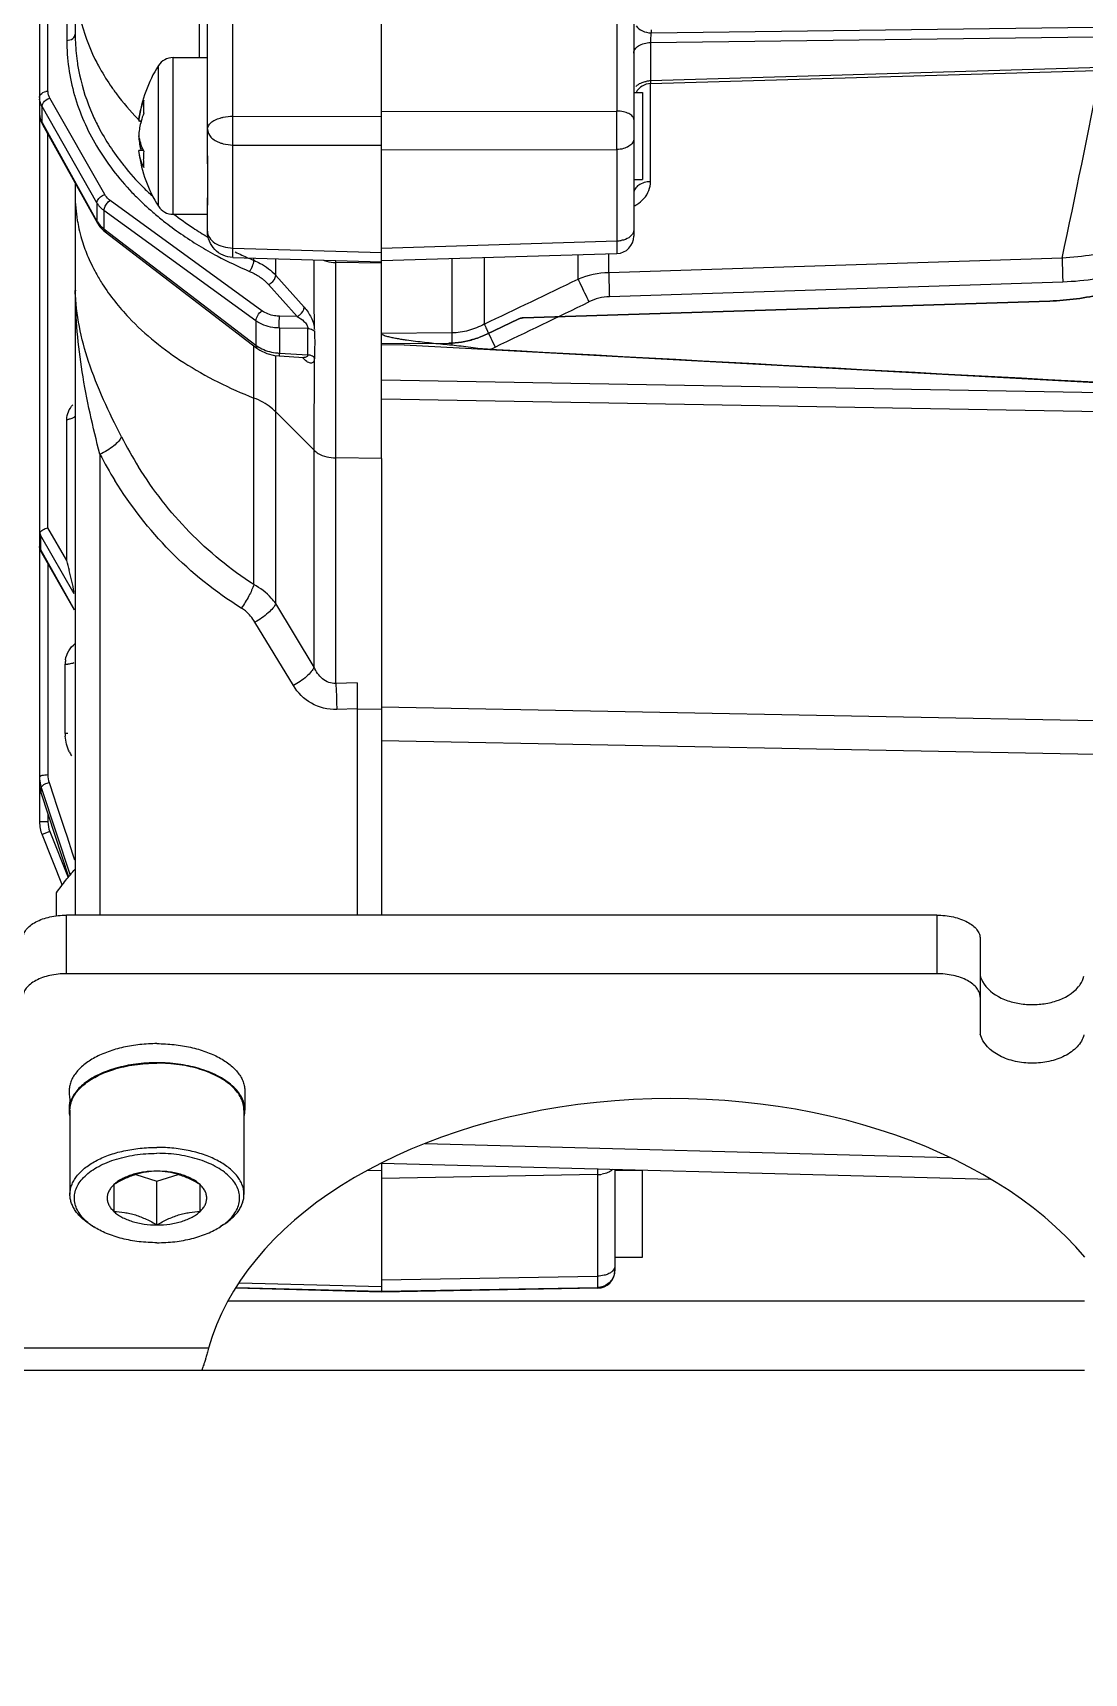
# Model space of a CAD drawing. Header units: millimetres. Extents: x -6 to 705, y -10 to 538.
# Drawn here: x 191.328 to 193.277, y 212.763 to 215.804 of the extents above; entities that cross this region are included whole.
import ezdxf

# ---------------------------------------------------------------- set-up
doc = ezdxf.new("R2010")
doc.units = ezdxf.units.MM
for name, color, linetype in [('02___PRT_ALL_AXES', 7, 'Continuous'), ('06___PRT_ALL_SURFS', 7, 'Continuous'), ('3_ALL_AXES', 7, 'Continuous'), ('7_ALL_FEATURES', 7, 'Continuous')]:
    doc.layers.add(name, color=color, linetype=linetype)

msp = doc.modelspace()

# ---------------------------------------------------------------- linework, layer by layer
at = {"color": 8, "linetype": 'Continuous', "lineweight": -3}
for p, q in [((191.3404, 223.3794), (191.3404, 214.341)), ((191.4065, 216.5025), (191.4065, 215.8011)), ((191.636, 216.0419), (191.636, 215.7576)), ((191.6517, 215.5611), (191.6517, 216.0213)), ((191.6988, 215.6491), (191.6988, 216.0143)), ((191.3561, 215.6952), (191.3561, 215.9239)), ((191.3908, 215.9237), (191.3908, 215.7897)), ((192.4105, 215.9131), (192.4105, 215.6587)), ((191.9742, 215.3718), (191.9742, 215.8606)), ((192.4419, 215.8737), (192.4419, 215.4269)), ((192.4739, 215.8037), (194.2762, 215.8269)), ((192.4731, 215.7856), (194.2765, 215.8089)), ((192.4739, 215.8093), (192.4739, 215.8037)), ((192.4731, 215.7856), (192.4731, 215.7145)), ((192.4732, 215.7096), (194.2764, 215.7628)), ((191.5607, 215.4822), (191.5607, 215.7428)), ((191.5879, 215.4673), (191.5879, 215.7576)), ((193.3084, 215.7392), (192.4731, 215.7145)), ((192.4731, 215.5277), (192.4731, 215.7096)), ((191.345, 215.6375), (191.345, 215.6672)), ((191.4468, 215.4884), (191.345, 215.6672)), ((191.4614, 215.5038), (191.3595, 215.6826)), ((191.3404, 215.6542), (191.3409, 215.6482)), ((191.345, 215.6375), (191.4468, 215.4547)), ((191.5287, 215.6397), (191.5242, 215.6397)), ((191.6988, 215.6491), (191.9742, 215.6486)), ((191.9742, 215.6579), (192.4105, 215.6587)), ((191.3459, 215.6336), (191.4477, 215.4508)), ((191.356, 214.886), (191.356, 215.6155)), ((191.5252, 215.6094), (191.5242, 215.6094)), ((191.5332, 215.5853), (191.5242, 215.5853)), ((191.6988, 215.5957), (191.9742, 215.5952)), ((191.6988, 215.4047), (191.6988, 215.5957)), ((191.9742, 215.5865), (192.4105, 215.5874)), ((192.4105, 215.5874), (192.4105, 215.4179)), ((191.4065, 215.5247), (191.4065, 214.1685)), ((191.4468, 215.4884), (191.4468, 215.4547)), ((191.4683, 215.4907), (191.4712, 215.4931)), ((191.7527, 215.2885), (191.4712, 215.4931)), ((191.6517, 215.4357), (191.6517, 215.498)), ((191.4599, 215.4743), (191.4599, 215.4402)), ((191.7414, 215.2697), (191.4599, 215.4743)), ((191.4477, 215.4508), (191.452, 215.4443)), ((191.4599, 215.4402), (191.7414, 215.2246)), ((191.4618, 215.4348), (191.7433, 215.2191)), ((191.6988, 215.4047), (191.9742, 215.3964)), ((191.9742, 215.4047), (192.4105, 215.4179)), ((191.9742, 215.3815), (192.4107, 215.3946)), ((192.3955, 215.359), (192.3955, 215.3942)), ((192.4105, 215.4179), (192.4107, 215.3946)), ((191.6986, 215.3873), (191.9742, 215.379)), ((191.7376, 215.382), (191.7376, 215.3862)), ((191.7782, 215.354), (191.7782, 215.3849)), ((191.8896, 215.3779), (191.8896, 215.3816)), ((191.9742, 215.3768), (191.8896, 215.3779)), ((191.8896, 214.5976), (191.8896, 215.3777)), ((191.9742, 215.0148), (191.9742, 215.3718)), ((192.1045, 215.3854), (192.1045, 215.2473)), ((192.1648, 215.3872), (192.1648, 215.2637)), ((192.3387, 215.3471), (192.3387, 215.3924)), ((193.2359, 215.3861), (192.3955, 215.359)), ((191.765, 215.337), (191.818, 215.2779)), ((191.7782, 215.354), (191.8312, 215.295)), ((193.2371, 215.3417), (192.3966, 215.3145)), ((193.2132, 215.3065), (192.2369, 215.2752)), ((192.2369, 215.2752), (193.2132, 215.3065)), ((191.818, 215.2779), (191.7853, 215.2785)), ((192.1694, 215.2451), (192.2274, 215.2728)), ((192.2274, 215.2728), (192.1696, 215.2452)), ((191.7414, 215.2697), (191.7414, 215.2246)), ((191.838, 215.2555), (191.7849, 215.2564)), ((191.7849, 215.2564), (191.7849, 215.21)), ((192.1045, 215.2473), (191.9742, 215.2464)), ((191.7376, 215.1267), (191.7376, 215.2235)), ((191.9739, 215.2276), (192.0991, 215.2285)), ((191.9739, 215.2276), (191.9739, 215.2248)), ((192.0163, 215.2256), (191.9739, 215.2248)), ((192.0163, 215.2256), (193.7514, 215.1306)), ((191.7759, 215.2055), (191.7848, 215.2046)), ((191.7782, 214.7456), (191.7782, 215.2053)), ((191.7848, 215.2046), (191.8302, 215.202)), ((191.7849, 215.21), (191.8375, 215.207)), ((191.8304, 215.202), (191.8304, 215.202)), ((191.8304, 215.202), (191.8306, 215.2019)), ((191.8494, 215.03), (191.8499, 215.2024)), ((191.9742, 215.1607), (193.7517, 215.1292)), ((191.7377, 214.781), (191.7376, 215.1267)), ((191.9742, 215.1254), (193.5684, 215.0973)), ((191.8494, 215.03), (191.7782, 215.1012)), ((191.391, 214.8254), (191.391, 215.087)), ((191.8494, 214.6279), (191.8494, 215.03)), ((191.4524, 215.0224), (191.4524, 214.1682)), ((191.9742, 215.0148), (191.8896, 215.0157)), ((191.3404, 214.878), (191.3404, 214.8778)), ((191.3404, 214.8778), (191.3409, 214.8769)), ((191.391, 214.8254), (191.356, 214.886)), ((191.3421, 214.8723), (191.3421, 214.8458)), ((191.4048, 214.7637), (191.3421, 214.8723)), ((191.3421, 214.8458), (191.4048, 214.7345)), ((191.3425, 214.8436), (191.4044, 214.7338)), ((191.356, 214.8197), (191.356, 214.428)), ((191.8494, 214.6279), (191.7782, 214.7456)), ((191.8109, 214.5938), (191.7397, 214.7114)), ((191.3878, 214.5051), (191.3878, 214.6331)), ((191.9291, 214.5987), (191.8896, 214.5976)), ((191.9291, 214.5987), (191.9291, 214.1682)), ((191.9291, 214.5503), (191.8913, 214.5492)), ((191.9742, 214.5491), (191.9291, 214.5497)), ((191.9742, 214.5545), (193.3294, 214.5283)), ((191.9742, 214.5209), (191.9742, 214.1682)), ((191.9742, 214.492), (193.3294, 214.466)), ((191.3434, 214.3938), (191.3434, 214.405)), ((191.3434, 214.405), (191.397, 214.2425)), ((191.3434, 214.3938), (191.3941, 214.239)), ((191.3582, 214.4139), (191.3594, 214.4103)), ((191.3594, 214.4103), (191.3656, 214.3914)), ((191.3656, 214.3914), (191.3727, 214.3699)), ((191.3727, 214.3699), (191.3872, 214.3259)), ((191.356, 214.341), (191.3404, 214.341)), ((191.356, 214.3555), (191.356, 214.341)), ((191.3455, 214.3174), (191.345, 214.3171)), ((191.345, 214.3171), (191.3822, 214.2239)), ((191.3594, 214.3231), (191.3455, 214.3174)), ((191.3594, 214.3231), (191.3933, 214.2381)), ((191.3872, 214.3259), (191.3908, 214.3149)), ((191.3908, 214.3149), (191.4017, 214.282)), ((191.4017, 214.282), (191.4053, 214.271)), ((193.0034, 214.1682), (191.3904, 214.1682)), ((191.3904, 214.0597), (191.3904, 214.1682)), ((193.0034, 214.1682), (193.0034, 214.0597)), ((193.084, 214.1247), (193.084, 214.0161)), ((193.0034, 214.0597), (191.3904, 214.0597)), ((193.084, 214.0161), (193.0841, 213.9476)), ((192.0552, 213.7448), (193.0272, 213.7191)), ((191.9742, 213.6943), (191.9484, 213.6947)), ((191.9742, 213.7086), (191.9742, 213.4695)), ((191.9742, 213.7086), (193.1032, 213.6791)), ((192.3748, 213.6983), (192.3748, 213.6872)), ((192.4065, 213.6973), (192.4065, 213.5088)), ((192.3748, 213.6872), (191.9742, 213.6802)), ((192.3748, 213.6872), (192.3748, 213.4992)), ((191.7047, 213.4783), (191.9742, 213.4713)), ((191.7105, 213.4866), (191.9742, 213.4798)), ((191.9742, 213.4922), (192.3748, 213.4992)), ((191.6907, 213.4534), (193.2774, 213.4534)), ((191.9742, 213.4695), (191.7036, 213.4766)), ((191.9742, 213.4709), (192.3748, 213.4778)), ((192.3748, 213.4765), (191.9742, 213.4695)), ((192.3748, 213.4778), (192.3748, 213.4765)), ((191.6539, 213.3654), (191.3098, 213.3654)), ((193.2774, 213.3244), (191.3098, 213.3244))]:
    msp.add_line(p, q, dxfattribs=at)
for points in [[(191.3409, 215.6482), (191.3424, 215.6415), (191.3452, 215.6349), (191.3459, 215.6336)], [(191.452, 215.4443), (191.4594, 215.4367), (191.4618, 215.4348)], [(191.7433, 215.2191), (191.7486, 215.2155), (191.7615, 215.2093), (191.7759, 215.2055)]]:
    msp.add_lwpolyline(points, dxfattribs=at)
at = {"color": 1}
msp.add_circle((211.1234, 217.2284), 28.8225, dxfattribs=at)
at = {"color": 8, "linetype": 'Continuous', "lineweight": -3}
for centre, radius, start, end in [((191.7564, 215.7899), 0.3656, 180.0311, 188.1155), ((191.7622, 215.8012), 0.3557, 180.0125, 181.6641), ((191.765, 215.8013), 0.3585, 181.6734, 188.0996), ((191.7638, 215.791), 0.3731, 188.1329, 196.0736), ((191.5879, 215.7254), 0.0323, 90, 147.421), ((165.7252, 221.2099), 28.1204, 348.04736, 348.77134), ((192.4742, 215.6773), 0.0323, 91.6904, 150.4775), ((192.4742, 215.6637), 0.0508, 91.2331, 100.446), ((191.3718, 215.6838), 0.0314, 180.0048, 185.5116), ((191.3565, 215.6729), 0.0223, 91.0822, 101.6648), ((191.3721, 215.6542), 0.0317, 180.0204, 187.7804), ((191.378, 215.6562), 0.038, 204.7431, 209.5905), ((191.8946, 216.0028), 0.5169, 223.9563, 224.3959), ((191.672, 215.6245), 0.1486, 172.625, 174.1196), ((191.6734, 215.6002), 0.15, 164.7221, 174.1087), ((191.8983, 216.0065), 0.5222, 224.3963, 225.055), ((191.6789, 215.5988), 0.1557, 158.9889, 164.7567), ((191.6442, 215.6672), 0.1113, 182.7279, 186.5226), ((188.6799, 215.6231), 3.7308, 359.4519, 0.5481), ((191.619, 215.6278), 0.0956, 187.3598, 189.2191), ((191.619, 215.5972), 0.0956, 170.7861, 172.6402), ((191.6743, 215.625), 0.1509, 185.9185, 195.2508), ((191.7014, 215.569), 0.1685, 174.7264, 179.9465), ((191.6347, 215.6331), 0.1122, 205.2021, 205.6864), ((191.8683, 215.8548), 0.4759, 218.2756, 218.736), ((191.8841, 215.8678), 0.4964, 218.7593, 224.8732), ((191.6915, 215.5691), 0.1587, 179.9972, 182.1821), ((191.6857, 215.5689), 0.1529, 182.1844, 185.5214), ((191.9119, 215.8947), 0.5351, 224.8135, 227.2675), ((191.4806, 215.5079), 0.039, 210.0149, 214.7927), ((191.4828, 215.5095), 0.0417, 214.7909, 219.2469), ((191.896, 215.8744), 0.531, 223.6487, 224.9268), ((191.9147, 215.8935), 0.5577, 224.9529, 229.2187), ((191.5879, 215.4996), 0.0323, 212.579, 270), ((191.9655, 215.9588), 0.6187, 232.4408, 236.6221), ((191.7027, 215.5056), 0.2964, 192.705, 196.4457), ((191.494, 215.4857), 0.0568, 229.46, 233.168), ((191.9906, 215.9964), 0.6639, 236.5986, 239.3765), ((192.4097, 215.4269), 0.0323, 271.7275, 0), ((191.7144, 215.5092), 0.3087, 196.4657, 202.3739), ((192.0047, 216.018), 0.7117, 238.7746, 241.9125), ((192.0336, 216.0754), 0.754, 244.0152, 246.0941), ((192.4097, 215.4671), 0.0492, 270.9669, 280.5577), ((191.7385, 215.5195), 0.3349, 202.4255, 208.7338), ((192.0271, 216.0599), 0.7592, 241.9145, 246.9206), ((192.04, 216.0896), 0.7695, 246.0894, 246.865), ((192.4024, 215.3381), 0.9959, 180.0003, 180.827), ((191.8076, 215.3381), 0.401, 180.0009, 181.7832), ((191.7606, 215.5315), 0.36, 208.728, 212.4157), ((191.6966, 215.2741), 0.0929, 49.2942, 52.6533), ((172.496, 256.4969), 45.6841, 295.5017, 295.74361), ((172.8315, 255.563), 44.744, 295.6286, 295.87581), ((186.25, 215.281), 5.588, 359.2408, 359.7381), ((194.4356, 215.2267), 2.3312, 179.4941, 180.0523), ((192.0976, 215.4028), 0.2016, 292.5837, 295.6505), ((191.7896, 215.3018), 0.092, 262.4753, 267.0641), ((191.3904, 215.1181), 0.0311, 270.9891, 278.5086), ((192.1553, 215.3923), 0.7439, 206.9751, 211.9334), ((192.1351, 215.3793), 0.7704, 207.601, 211.7483), ((191.376, 214.8832), 0.0356, 190.1661, 197.865), ((189.8012, 214.4187), 1.641, 13.6804, 14.3532), ((191.4363, 214.6331), 0.0484, 170.4432, 179.9834), ((191.3872, 214.7044), 0.0713, 270.5026, 274.4219), ((191.3872, 214.5765), 0.0713, 270.5026, 274.4219), ((191.4658, 214.5052), 0.078, 180.0055, 183.71), ((191.467, 214.5056), 0.0793, 205.9995, 212.0426), ((191.4007, 214.4239), 0.0603, 180.0246, 193.2994), ((191.4013, 214.4281), 0.0454, 180.0599, 198.1738), ((191.4014, 214.4128), 0.061, 180.0805, 198.1022), ((191.4007, 214.4239), 0.0603, 193.3204, 198.2196), ((191.4049, 214.341), 0.0645, 180, 201.75), ((192.3742, 213.7432), 0.056, 270.5601, 279.0171), ((192.3742, 213.5088), 0.0323, 271, 360)]:
    msp.add_arc(centre, radius, start, end, dxfattribs=at)
msp.add_ellipse((192.5116, 213.2684), major_axis=(-0.8709, 0), ratio=0.642783, start_param=-2.646817, end_param=-0.174019, dxfattribs=at)
for points, knots in [([(191.4107, 215.856), (191.412, 215.8474), (191.419, 215.8126), (191.4314, 215.7789), (191.4432, 215.755)], [0, 0, 0, 0, 0.246034, 1, 1, 1, 1]), ([(191.3908, 215.7897), (191.3947, 215.7898), (191.4019, 215.7913), (191.4065, 215.798), (191.4065, 215.8011)], [0, 0, 0, 0, 0.559339, 1, 1, 1, 1]), ([(192.4462, 215.8165), (192.4491, 215.8125), (192.4579, 215.8059), (192.4684, 215.8037), (192.4739, 215.8037)], [0, 0, 0, 0, 0.477454, 1, 1, 1, 1]), ([(192.4739, 215.8037), (192.4735, 215.8009), (192.4731, 215.7948), (192.473, 215.7888), (192.4731, 215.7856)], [0, 0, 0, 0, 0.471537, 1, 1, 1, 1]), ([(192.4419, 215.7662), (192.4419, 215.7688), (192.444, 215.7744), (192.4512, 215.7805), (192.4613, 215.7845), (192.469, 215.7856), (192.4731, 215.7856)], [0, 0, 0, 0, 0.191713, 0.421249, 0.696345, 1, 1, 1, 1]), ([(191.4101, 215.7508), (191.4113, 215.7424), (191.4173, 215.7086), (191.4281, 215.6758), (191.4386, 215.6522)], [0, 0, 0, 0, 0.247517, 1, 1, 1, 1]), ([(191.4432, 215.755), (191.4453, 215.7508), (191.4539, 215.7341), (191.4637, 215.7181), (191.4716, 215.7064)], [0, 0, 0, 0, 0.24661, 1, 1, 1, 1]), ([(191.4716, 215.7064), (191.4753, 215.701), (191.4909, 215.6791), (191.5084, 215.6586), (191.5225, 215.644)], [0, 0, 0, 0, 0.244719, 1, 1, 1, 1]), ([(192.4461, 215.7044), (192.4468, 215.7052), (192.4501, 215.7083), (192.4542, 215.7104), (192.4574, 215.7116)], [0, 0, 0, 0, 0.228878, 1, 1, 1, 1]), ([(192.4731, 215.7145), (192.473, 215.7138), (192.473, 215.7127), (192.473, 215.711), (192.4731, 215.7102), (192.4731, 215.7096), (192.4732, 215.7096)], [0, 0, 0, 0, 0.41857, 0.733648, 0.929508, 1, 1, 1, 1]), ([(191.3409, 215.6867), (191.3413, 215.6877), (191.3437, 215.6918), (191.3485, 215.694), (191.352, 215.6948)], [0, 0, 0, 0, 0.223006, 1, 1, 1, 1]), ([(191.345, 215.6672), (191.345, 215.6685), (191.3465, 215.6745), (191.3516, 215.679), (191.3558, 215.6811)], [0, 0, 0, 0, 0.215944, 1, 1, 1, 1]), ([(191.4053, 215.6878), (191.4147, 215.655), (191.4435, 215.59), (191.4869, 215.534), (191.5118, 215.5079)], [0, 0, 0, 0, 0.485855, 1, 1, 1, 1]), ([(191.5246, 215.6435), (191.5254, 215.6495), (191.5277, 215.6615), (191.5314, 215.673), (191.5336, 215.6787)], [0, 0, 0, 0, 0.497179, 1, 1, 1, 1]), ([(191.5336, 215.6787), (191.5334, 215.6774), (191.5329, 215.6718), (191.5328, 215.6662), (191.533, 215.6619)], [0, 0, 0, 0, 0.245002, 1, 1, 1, 1]), ([(191.4386, 215.6522), (191.4421, 215.6441), (191.4578, 215.6117), (191.4778, 215.5814), (191.4946, 215.56)], [0, 0, 0, 0, 0.244753, 1, 1, 1, 1]), ([(191.6517, 215.625), (191.6517, 215.6295), (191.6565, 215.6367), (191.6658, 215.6424), (191.672, 215.6448), (191.6754, 215.6457)], [0, 0, 0, 0, 0.408566, 0.681093, 1, 1, 1, 1]), ([(191.6754, 215.6457), (191.6772, 215.6463), (191.6849, 215.6482), (191.6928, 215.649), (191.6988, 215.6491)], [0, 0, 0, 0, 0.23962, 1, 1, 1, 1]), ([(191.6988, 215.5957), (191.6987, 215.5998), (191.6984, 215.6176), (191.6985, 215.6354), (191.6988, 215.6491)], [0, 0, 0, 0, 0.231529, 1, 1, 1, 1]), ([(192.4419, 215.6427), (192.4419, 215.6448), (192.4396, 215.6498), (192.4323, 215.6546), (192.4222, 215.6579), (192.4146, 215.6587), (192.4105, 215.6587)], [0, 0, 0, 0, 0.171396, 0.39592, 0.680076, 1, 1, 1, 1]), ([(191.5332, 215.5853), (191.5311, 215.5897), (191.5276, 215.5986), (191.5254, 215.6079), (191.5246, 215.6125)], [0, 0, 0, 0, 0.506435, 1, 1, 1, 1]), ([(191.6517, 215.625), (191.6517, 215.6197), (191.6578, 215.6078), (191.669, 215.6021), (191.6754, 215.5998)], [0, 0, 0, 0, 0.437043, 1, 1, 1, 1]), ([(192.4419, 215.607), (192.4419, 215.6044), (192.4399, 215.5987), (192.4325, 215.5925), (192.4224, 215.5884), (192.4146, 215.5874), (192.4105, 215.5874)], [0, 0, 0, 0, 0.19262, 0.422551, 0.697358, 1, 1, 1, 1]), ([(191.5336, 215.5542), (191.5312, 215.5591), (191.5272, 215.5693), (191.5249, 215.58), (191.5242, 215.5853)], [0, 0, 0, 0, 0.507111, 1, 1, 1, 1]), ([(191.6754, 215.5998), (191.6772, 215.5991), (191.6848, 215.5968), (191.6928, 215.5958), (191.6988, 215.5957)], [0, 0, 0, 0, 0.241671, 1, 1, 1, 1]), ([(192.4731, 215.5277), (192.469, 215.5277), (192.4613, 215.5265), (192.4511, 215.5221), (192.4439, 215.5153), (192.4419, 215.5093), (192.4419, 215.5065)], [0, 0, 0, 0, 0.295051, 0.565749, 0.798255, 1, 1, 1, 1]), ([(192.4607, 215.4965), (192.4646, 215.5009), (192.4708, 215.5107), (192.4731, 215.5222), (192.4731, 215.5277)], [0, 0, 0, 0, 0.515047, 1, 1, 1, 1]), ([(191.4065, 215.5025), (191.4065, 215.4869), (191.4083, 215.466), (191.4123, 215.4456), (191.4135, 215.4405)], [0, 0, 0, 0, 0.747886, 1, 1, 1, 1]), ([(191.4468, 215.4884), (191.4469, 215.49), (191.449, 215.4972), (191.4559, 215.5021), (191.4614, 215.5038)], [0, 0, 0, 0, 0.216324, 1, 1, 1, 1]), ([(191.4712, 215.4931), (191.4702, 215.4938), (191.4664, 215.4969), (191.4632, 215.5007), (191.4614, 215.5038)], [0, 0, 0, 0, 0.26326, 1, 1, 1, 1]), ([(192.442, 215.4823), (192.4438, 215.4832), (192.4507, 215.4871), (192.4568, 215.4921), (192.4607, 215.4965)], [0, 0, 0, 0, 0.260732, 1, 1, 1, 1]), ([(191.4468, 215.4547), (191.4475, 215.4536), (191.4503, 215.4491), (191.454, 215.4451), (191.4571, 215.4425)], [0, 0, 0, 0, 0.23994, 1, 1, 1, 1]), ([(191.4599, 215.4743), (191.459, 215.475), (191.4556, 215.4776), (191.4525, 215.4806), (191.4505, 215.4831)], [0, 0, 0, 0, 0.258792, 1, 1, 1, 1]), ([(191.4599, 215.4743), (191.46, 215.4751), (191.4604, 215.4787), (191.4619, 215.4821), (191.4633, 215.4844)], [0, 0, 0, 0, 0.219794, 1, 1, 1, 1]), ([(191.5505, 215.4712), (191.557, 215.4656), (191.5841, 215.4432), (191.6131, 215.4232), (191.6358, 215.4094)], [0, 0, 0, 0, 0.244537, 1, 1, 1, 1]), ([(193.5825, 215.4608), (193.5685, 215.449), (193.5402, 215.4267), (193.4961, 215.3968), (193.4512, 215.3711), (193.4055, 215.3495), (193.3589, 215.3319), (193.3113, 215.3187), (193.2627, 215.3098), (193.2297, 215.3071), (193.2132, 215.3065)], [0, 0, 0, 0, 0.134636, 0.265023, 0.391618, 0.51508, 0.636706, 0.757397, 0.878267, 1, 1, 1, 1]), ([(193.2132, 215.3065), (193.2297, 215.3071), (193.2627, 215.3098), (193.3113, 215.3187), (193.3589, 215.332), (193.4055, 215.3495), (193.4512, 215.3711), (193.4961, 215.3968), (193.5402, 215.4267), (193.5685, 215.449), (193.5825, 215.4608)], [0, 0, 0, 0, 0.121762, 0.242677, 0.363403, 0.485054, 0.608522, 0.735087, 0.865421, 1, 1, 1, 1]), ([(191.4599, 215.4402), (191.4599, 215.4396), (191.4599, 215.4377), (191.4607, 215.4356), (191.4618, 215.4348)], [0, 0, 0, 0, 0.294319, 1, 1, 1, 1]), ([(191.6653, 215.402), (191.661, 215.4064), (191.6541, 215.4171), (191.6517, 215.4295), (191.6517, 215.4357)], [0, 0, 0, 0, 0.500496, 1, 1, 1, 1]), ([(191.6517, 215.4357), (191.6517, 215.4316), (191.6547, 215.4227), (191.6657, 215.4128), (191.681, 215.4064), (191.6927, 215.4048), (191.6988, 215.4047)], [0, 0, 0, 0, 0.198531, 0.430231, 0.702424, 1, 1, 1, 1]), ([(192.4419, 215.4385), (192.4419, 215.4348), (192.438, 215.4267), (192.4306, 215.4225), (192.4263, 215.4208)], [0, 0, 0, 0, 0.444674, 1, 1, 1, 1]), ([(193.4565, 215.4503), (193.4226, 215.4319), (193.3512, 215.4014), (193.2744, 215.3878), (193.2359, 215.3861)], [0, 0, 0, 0, 0.500156, 1, 1, 1, 1]), ([(191.6986, 215.3873), (191.6924, 215.3875), (191.6801, 215.3903), (191.6696, 215.3976), (191.6653, 215.402)], [0, 0, 0, 0, 0.499517, 1, 1, 1, 1]), ([(191.6986, 215.3873), (191.6985, 215.3873), (191.6986, 215.388), (191.6985, 215.3886), (191.6986, 215.3901), (191.6985, 215.393), (191.6987, 215.398), (191.6987, 215.4023), (191.6988, 215.4047)], [0, 0, 0, 0, 0.01658, 0.066335, 0.148579, 0.262371, 0.579593, 1, 1, 1, 1]), ([(193.4784, 215.4068), (193.4411, 215.3877), (193.3626, 215.3563), (193.2789, 215.343), (193.2371, 215.3417)], [0, 0, 0, 0, 0.500142, 1, 1, 1, 1]), ([(191.7295, 215.3615), (191.7298, 215.3619), (191.7312, 215.3636), (191.7324, 215.3655), (191.7332, 215.367)], [0, 0, 0, 0, 0.230132, 1, 1, 1, 1]), ([(191.7332, 215.367), (191.7339, 215.3682), (191.7361, 215.3729), (191.7376, 215.3781), (191.7376, 215.382)], [0, 0, 0, 0, 0.267963, 1, 1, 1, 1]), ([(191.7376, 215.382), (191.7417, 215.3803), (191.7565, 215.3731), (191.7701, 215.363), (191.7782, 215.354)], [0, 0, 0, 0, 0.265004, 1, 1, 1, 1]), ([(191.8499, 215.2538), (191.8499, 215.2755), (191.8492, 215.3185), (191.8494, 215.3615), (191.8494, 215.3828)], [0, 0, 0, 0, 0.504775, 1, 1, 1, 1]), ([(191.8666, 215.3823), (191.8684, 215.3816), (191.8758, 215.3791), (191.8837, 215.378), (191.8896, 215.3779)], [0, 0, 0, 0, 0.243084, 1, 1, 1, 1]), ([(193.2359, 215.3861), (193.236, 215.3829), (193.2363, 215.3681), (193.2367, 215.3533), (193.2371, 215.3417)], [0, 0, 0, 0, 0.216584, 1, 1, 1, 1]), ([(191.4566, 215.3385), (191.4709, 215.3161), (191.5151, 215.2606), (191.6091, 215.1859), (191.6925, 215.1446), (191.7376, 215.1267)], [0, 0, 0, 0, 0.223438, 0.591613, 1, 1, 1, 1]), ([(191.7295, 215.3615), (191.7316, 215.3606), (191.7398, 215.3568), (191.7476, 215.3521), (191.753, 215.348)], [0, 0, 0, 0, 0.25824, 1, 1, 1, 1]), ([(191.765, 215.337), (191.7668, 215.3378), (191.7729, 215.3417), (191.7781, 215.3486), (191.7782, 215.354)], [0, 0, 0, 0, 0.268083, 1, 1, 1, 1]), ([(192.3387, 215.3471), (192.34, 215.3441), (192.3466, 215.33), (192.3534, 215.316), (192.3587, 215.305)], [0, 0, 0, 0, 0.210937, 1, 1, 1, 1]), ([(192.3955, 215.359), (192.3956, 215.3558), (192.3958, 215.341), (192.3963, 215.3261), (192.3966, 215.3145)], [0, 0, 0, 0, 0.216406, 1, 1, 1, 1]), ([(191.4524, 215.0224), (191.4392, 215.0729), (191.4166, 215.1723), (191.4073, 215.2741), (191.4066, 215.3238)], [0, 0, 0, 0, 0.512483, 1, 1, 1, 1]), ([(191.4924, 215.0549), (191.4693, 215.1002), (191.4279, 215.1863), (191.4081, 215.2812), (191.4067, 215.3257)], [0, 0, 0, 0, 0.533264, 1, 1, 1, 1]), ([(191.7414, 215.2697), (191.7415, 215.2733), (191.7445, 215.2805), (191.7495, 215.2863), (191.7527, 215.2885)], [0, 0, 0, 0, 0.477211, 1, 1, 1, 1]), ([(191.7853, 215.2785), (191.7822, 215.2785), (191.7708, 215.2795), (191.7595, 215.2835), (191.7527, 215.2885)], [0, 0, 0, 0, 0.264954, 1, 1, 1, 1]), ([(191.7849, 215.2564), (191.7848, 215.2581), (191.7847, 215.2655), (191.7849, 215.2729), (191.7853, 215.2785)], [0, 0, 0, 0, 0.235219, 1, 1, 1, 1]), ([(191.818, 215.2779), (191.8198, 215.2787), (191.8259, 215.2827), (191.8311, 215.2896), (191.8312, 215.295)], [0, 0, 0, 0, 0.268068, 1, 1, 1, 1]), ([(191.818, 215.2779), (191.8225, 215.2755), (191.829, 215.2707), (191.8358, 215.263), (191.838, 215.2579), (191.838, 215.2555)], [0, 0, 0, 0, 0.498391, 0.76263, 1, 1, 1, 1]), ([(191.8312, 215.295), (191.8363, 215.2894), (191.8425, 215.2792), (191.8488, 215.2652), (191.8498, 215.2573), (191.8499, 215.2538)], [0, 0, 0, 0, 0.493084, 0.767336, 1, 1, 1, 1]), ([(192.2369, 215.2752), (192.2358, 215.2751), (192.2337, 215.2749), (192.2305, 215.2741), (192.2284, 215.2733), (192.2274, 215.2728)], [0, 0, 0, 0, 0.324567, 0.656268, 1, 1, 1, 1]), ([(192.2274, 215.2728), (192.2284, 215.2733), (192.2305, 215.2741), (192.2337, 215.2749), (192.2358, 215.2752), (192.2369, 215.2752)], [0, 0, 0, 0, 0.343677, 0.675382, 1, 1, 1, 1]), ([(191.7849, 215.2564), (191.7808, 215.2565), (191.7656, 215.2578), (191.7505, 215.2632), (191.7414, 215.2697)], [0, 0, 0, 0, 0.265116, 1, 1, 1, 1]), ([(191.838, 215.2555), (191.8392, 215.2554), (191.8438, 215.2549), (191.8485, 215.2529), (191.8508, 215.2504)], [0, 0, 0, 0, 0.274144, 1, 1, 1, 1]), ([(191.8501, 215.2512), (191.8501, 215.2429), (191.8509, 215.2266), (191.8499, 215.2104), (191.8499, 215.2024)], [0, 0, 0, 0, 0.507647, 1, 1, 1, 1]), ([(192.1044, 215.2246), (192.0933, 215.2256), (192.0765, 215.2272), (192.0541, 215.2297), (192.0374, 215.2316), (192.0235, 215.2335), (192.0125, 215.2351), (192.0042, 215.2365), (191.996, 215.238), (191.9892, 215.2395), (191.9839, 215.2409), (191.98, 215.2422), (191.9767, 215.2435), (191.9742, 215.2452), (191.9742, 215.2464)], [0, 0, 0, 0, 0.25318, 0.379683, 0.506091, 0.632341, 0.69537, 0.758292, 0.821042, 0.883458, 0.914419, 0.945015, 0.974674, 1, 1, 1, 1]), ([(192.1696, 215.2452), (192.162, 215.2416), (192.1467, 215.2355), (192.1229, 215.2299), (192.107, 215.2286), (192.0991, 215.2285)], [0, 0, 0, 0, 0.345801, 0.675866, 1, 1, 1, 1]), ([(192.0991, 215.2285), (192.1069, 215.2286), (192.1228, 215.2299), (192.1465, 215.2354), (192.1618, 215.2415), (192.1694, 215.2451)], [0, 0, 0, 0, 0.324197, 0.654285, 1, 1, 1, 1]), ([(192.1648, 215.2637), (192.1556, 215.2586), (192.1361, 215.2504), (192.115, 215.2474), (192.1045, 215.2473)], [0, 0, 0, 0, 0.499889, 1, 1, 1, 1]), ([(192.1648, 215.2637), (192.1661, 215.2607), (192.1727, 215.2464), (192.1795, 215.2323), (192.1848, 215.2211)], [0, 0, 0, 0, 0.209927, 1, 1, 1, 1]), ([(191.7414, 215.2246), (191.7439, 215.2227), (191.7549, 215.2157), (191.7677, 215.2119), (191.7775, 215.2106)], [0, 0, 0, 0, 0.235733, 1, 1, 1, 1]), ([(191.7414, 215.2246), (191.7414, 215.224), (191.7414, 215.222), (191.7422, 215.22), (191.7433, 215.2191)], [0, 0, 0, 0, 0.294234, 1, 1, 1, 1]), ([(192.175, 215.2167), (192.1632, 215.2173), (192.1396, 215.2199), (192.1162, 215.2235), (192.1044, 215.2246)], [0, 0, 0, 0, 0.500478, 1, 1, 1, 1]), ([(191.7849, 215.21), (191.7848, 215.2092), (191.7848, 215.2079), (191.7847, 215.2061), (191.7848, 215.2053), (191.7847, 215.2046), (191.7848, 215.2046)], [0, 0, 0, 0, 0.418721, 0.735792, 0.932913, 1, 1, 1, 1]), ([(191.8499, 215.2024), (191.8498, 215.1994), (191.8501, 215.1946), (191.8458, 215.1916), (191.8425, 215.1912), (191.839, 215.1924), (191.8338, 215.1955), (191.8302, 215.1991), (191.8279, 215.2017)], [0, 0, 0, 0, 0.268624, 0.359325, 0.449598, 0.556543, 0.684106, 1, 1, 1, 1]), ([(191.8375, 215.207), (191.8375, 215.2061), (191.8372, 215.2044), (191.8347, 215.202), (191.832, 215.2019), (191.8304, 215.202)], [0, 0, 0, 0, 0.264167, 0.495756, 1, 1, 1, 1]), ([(191.8375, 215.207), (191.8388, 215.2069), (191.8434, 215.2064), (191.848, 215.2043), (191.8504, 215.2018)], [0, 0, 0, 0, 0.273855, 1, 1, 1, 1]), ([(191.7782, 215.1012), (191.7756, 215.1039), (191.7635, 215.1145), (191.7491, 215.1222), (191.7376, 215.1267)], [0, 0, 0, 0, 0.232072, 1, 1, 1, 1]), ([(191.391, 215.087), (191.391, 215.0919), (191.3931, 215.102), (191.3988, 215.1105), (191.4024, 215.1142)], [0, 0, 0, 0, 0.48985, 1, 1, 1, 1]), ([(191.4065, 215.095), (191.4065, 215.0942), (191.4055, 215.0915), (191.4012, 215.0887), (191.3973, 215.0877), (191.395, 215.0873)], [0, 0, 0, 0, 0.180125, 0.53265, 1, 1, 1, 1]), ([(191.4924, 215.0549), (191.4911, 215.0519), (191.4867, 215.0458), (191.4739, 215.034), (191.4615, 215.0266), (191.4524, 215.0224)], [0, 0, 0, 0, 0.1835, 0.42401, 1, 1, 1, 1]), ([(191.8494, 215.03), (191.8516, 215.0277), (191.8633, 215.019), (191.8783, 215.0158), (191.8896, 215.0157)], [0, 0, 0, 0, 0.220964, 1, 1, 1, 1]), ([(191.7377, 214.781), (191.6943, 214.8088), (191.6143, 214.8743), (191.5509, 214.9557), (191.524, 214.9989)], [0, 0, 0, 0, 0.503259, 1, 1, 1, 1]), ([(191.7144, 214.7373), (191.6666, 214.7671), (191.5785, 214.8379), (191.5091, 214.9268), (191.48, 214.9739)], [0, 0, 0, 0, 0.503992, 1, 1, 1, 1]), ([(191.3409, 214.8769), (191.342, 214.8793), (191.3471, 214.8832), (191.3527, 214.8853), (191.356, 214.886)], [0, 0, 0, 0, 0.435492, 1, 1, 1, 1]), ([(191.4044, 214.7669), (191.4033, 214.7738), (191.4003, 214.7871), (191.3972, 214.8003), (191.3956, 214.8068)], [0, 0, 0, 0, 0.513751, 1, 1, 1, 1]), ([(191.7377, 214.7811), (191.7354, 214.7737), (191.7284, 214.7586), (191.7196, 214.7445), (191.7144, 214.7373)], [0, 0, 0, 0, 0.464317, 1, 1, 1, 1]), ([(191.7782, 214.7456), (191.7757, 214.7492), (191.7644, 214.7633), (191.7497, 214.7746), (191.7377, 214.781)], [0, 0, 0, 0, 0.243796, 1, 1, 1, 1]), ([(191.7397, 214.7114), (191.7351, 214.7192), (191.7269, 214.7286), (191.717, 214.7357), (191.7144, 214.7373)], [0, 0, 0, 0, 0.746136, 1, 1, 1, 1]), ([(191.7782, 214.7456), (191.7769, 214.7426), (191.7726, 214.7364), (191.7603, 214.7241), (191.7485, 214.7161), (191.7397, 214.7114)], [0, 0, 0, 0, 0.188064, 0.430188, 1, 1, 1, 1]), ([(191.3885, 214.6412), (191.3895, 214.647), (191.3937, 214.6586), (191.4018, 214.6679), (191.4065, 214.6717)], [0, 0, 0, 0, 0.496847, 1, 1, 1, 1]), ([(191.404, 214.6357), (191.4034, 214.6354), (191.3997, 214.6341), (191.3958, 214.6336), (191.3927, 214.6333)], [0, 0, 0, 0, 0.194657, 1, 1, 1, 1]), ([(191.8494, 214.6279), (191.8481, 214.6249), (191.8438, 214.6187), (191.8315, 214.6064), (191.8196, 214.5985), (191.8109, 214.5938)], [0, 0, 0, 0, 0.188067, 0.430191, 1, 1, 1, 1]), ([(191.8896, 214.5976), (191.8851, 214.5973), (191.876, 214.5987), (191.8606, 214.6081), (191.8529, 214.6198), (191.8494, 214.6279)], [0, 0, 0, 0, 0.250158, 0.500674, 1, 1, 1, 1]), ([(191.8913, 214.5492), (191.8751, 214.5488), (191.8425, 214.5568), (191.819, 214.5804), (191.8109, 214.5938)], [0, 0, 0, 0, 0.508537, 1, 1, 1, 1]), ([(191.8896, 214.5976), (191.8898, 214.594), (191.8907, 214.5779), (191.8911, 214.5617), (191.8913, 214.5492)], [0, 0, 0, 0, 0.226129, 1, 1, 1, 1]), ([(191.356, 214.428), (191.3523, 214.428), (191.3472, 214.4275), (191.3421, 214.426), (191.3404, 214.4245), (191.3404, 214.4238)], [0, 0, 0, 0, 0.666478, 0.882719, 1, 1, 1, 1]), ([(191.3582, 214.4139), (191.3551, 214.4129), (191.3502, 214.4109), (191.3452, 214.4081), (191.3439, 214.4063)], [0, 0, 0, 0, 0.599635, 1, 1, 1, 1]), ([(191.3098, 214.1246), (191.3098, 214.1275), (191.3109, 214.1336), (191.3158, 214.1419), (191.3235, 214.1495), (191.3377, 214.1586), (191.3604, 214.1662), (191.38, 214.1682), (191.3904, 214.1682)], [0, 0, 0, 0, 0.086845, 0.181195, 0.287726, 0.408448, 0.687984, 1, 1, 1, 1]), ([(193.0034, 214.1682), (193.0137, 214.1682), (193.0334, 214.1662), (193.0561, 214.1585), (193.0704, 214.1494), (193.078, 214.1418), (193.0829, 214.1334), (193.084, 214.1274), (193.084, 214.1245)], [0, 0, 0, 0, 0.312176, 0.59173, 0.712376, 0.818801, 0.913107, 1, 1, 1, 1]), ([(191.3904, 214.0597), (191.38, 214.0597), (191.3604, 214.0577), (191.3377, 214.05), (191.3235, 214.0409), (191.3158, 214.0334), (191.3109, 214.025), (191.3098, 214.019), (191.3098, 214.0161)], [0, 0, 0, 0, 0.312017, 0.591552, 0.712274, 0.818805, 0.913155, 1, 1, 1, 1]), ([(193.084, 214.0159), (193.084, 214.0188), (193.0829, 214.0249), (193.078, 214.0333), (193.0704, 214.0408), (193.0561, 214.05), (193.0334, 214.0577), (193.0137, 214.0597), (193.0034, 214.0597)], [0, 0, 0, 0, 0.086893, 0.181199, 0.287625, 0.408272, 0.687825, 1, 1, 1, 1]), ([(193.0882, 214.0454), (193.0955, 214.0317), (193.1162, 214.0156), (193.1473, 214.0053), (193.1733, 214.0018), (193.1996, 214.0028), (193.2324, 214.0099), (193.2554, 214.0228), (193.2658, 214.0351)], [0, 0, 0, 0, 0.234095, 0.363189, 0.494641, 0.626516, 0.757083, 1, 1, 1, 1]), ([(193.2658, 214.0351), (193.2671, 214.0366), (193.2716, 214.0425), (193.2749, 214.0495), (193.2762, 214.0549)], [0, 0, 0, 0, 0.257911, 1, 1, 1, 1]), ([(193.2762, 213.9464), (193.2752, 213.9423), (193.2719, 213.9342), (193.2638, 213.9236), (193.2532, 213.9144), (193.2361, 213.9041), (193.2115, 213.8959), (193.1804, 213.8927), (193.1542, 213.8955), (193.1342, 213.9011), (193.1083, 213.9119), (193.0882, 213.9301), (193.0841, 213.9477)], [0, 0, 0, 0, 0.054018, 0.110254, 0.17084, 0.23438, 0.365946, 0.50057, 0.635185, 0.701851, 0.767245, 1, 1, 1, 1]), ([(192.3972, 213.6926), (192.3962, 213.692), (192.3917, 213.6898), (192.3868, 213.6885), (192.383, 213.6879)], [0, 0, 0, 0, 0.231107, 1, 1, 1, 1]), ([(192.4032, 213.6974), (192.4028, 213.6969), (192.4011, 213.695), (192.3989, 213.6936), (192.3972, 213.6926)], [0, 0, 0, 0, 0.232574, 1, 1, 1, 1]), ([(192.4065, 213.5172), (192.4065, 213.5139), (192.4034, 213.5086), (192.3971, 213.5042), (192.3929, 213.5024), (192.3907, 213.5017)], [0, 0, 0, 0, 0.4243, 0.692529, 1, 1, 1, 1]), ([(192.3748, 213.4992), (192.3748, 213.4962), (192.3748, 213.4911), (192.3749, 213.4845), (192.3747, 213.4804), (192.3749, 213.4784), (192.3748, 213.4778)], [0, 0, 0, 0, 0.408789, 0.72298, 0.923718, 1, 1, 1, 1]), ([(192.4054, 213.5018), (192.4036, 213.4952), (192.3956, 213.4828), (192.3816, 213.478), (192.3748, 213.4778)], [0, 0, 0, 0, 0.500163, 1, 1, 1, 1]), ([(192.3907, 213.5017), (192.3894, 213.5013), (192.3842, 213.4998), (192.3788, 213.4992), (192.3748, 213.4992)], [0, 0, 0, 0, 0.240698, 1, 1, 1, 1]), ([(191.6539, 213.3654), (191.653, 213.3622), (191.6514, 213.3564), (191.649, 213.3482), (191.6468, 213.3411), (191.6449, 213.3353), (191.6434, 213.3307), (191.6423, 213.3277), (191.6416, 213.326), (191.6413, 213.3251), (191.641, 213.3247), (191.6409, 213.3244), (191.6408, 213.3244)], [0, 0, 0, 0, 0.225368, 0.424467, 0.595771, 0.737973, 0.850154, 0.931459, 0.960352, 0.98136, 0.99449, 1, 1, 1, 1])]:
    msp.add_open_spline(points, degree=3, knots=knots, dxfattribs=at)
for points in [[(192.4574, 215.7116), (192.4599, 215.7126), (192.4624, 215.7132), (192.465, 215.7137)], [(191.3404, 215.6838), (191.3404, 215.6848), (191.3406, 215.6858), (191.3409, 215.6867)], [(191.345, 215.6672), (191.3426, 215.6713), (191.341, 215.6761), (191.3405, 215.6808)], [(191.3558, 215.6811), (191.357, 215.6817), (191.3583, 215.6822), (191.3595, 215.6826)], [(191.357, 215.6885), (191.3564, 215.6907), (191.3561, 215.693), (191.3561, 215.6952)], [(191.3595, 215.6826), (191.3585, 215.6845), (191.3576, 215.6865), (191.357, 215.6885)], [(191.3407, 215.6499), (191.3411, 215.6466), (191.3421, 215.6434), (191.3435, 215.6403)], [(191.345, 215.6375), (191.3449, 215.6361), (191.3452, 215.6348), (191.3459, 215.6336)], [(191.4633, 215.4844), (191.4647, 215.4867), (191.4664, 215.4889), (191.4683, 215.4907)], [(191.4468, 215.4547), (191.4468, 215.4534), (191.4471, 215.452), (191.4477, 215.4508)], [(192.4263, 215.4208), (192.4238, 215.4199), (192.4213, 215.4192), (192.4187, 215.4187)], [(191.7572, 215.3445), (191.76, 215.3422), (191.7626, 215.3396), (191.765, 215.337)], [(192.3955, 215.359), (192.3762, 215.3585), (192.3566, 215.3543), (192.3387, 215.3471)], [(192.3966, 215.3145), (192.3836, 215.3141), (192.3705, 215.3106), (192.3587, 215.305)], [(193.7517, 215.1314), (193.2261, 215.1596), (192.7006, 215.188), (192.175, 215.2167)], [(191.3404, 214.8516), (191.3404, 214.8488), (191.3411, 214.846), (191.3425, 214.8436)], [(191.3421, 214.8458), (191.341, 214.8475), (191.3404, 214.8496), (191.3404, 214.8515)], [(191.3421, 214.8458), (191.342, 214.8451), (191.3421, 214.8443), (191.3425, 214.8436)], [(191.3958, 214.4708), (191.3914, 214.4799), (191.3887, 214.49), (191.388, 214.5001)], [(191.3439, 214.4063), (191.3437, 214.4059), (191.3434, 214.4055), (191.3434, 214.405)], [(191.356, 214.341), (191.356, 214.3349), (191.3572, 214.3288), (191.3594, 214.3231)], [(193.0841, 214.0561), (193.085, 214.0524), (193.0864, 214.0488), (193.0882, 214.0454)], [(192.4065, 213.5101), (192.4065, 213.5073), (192.4061, 213.5045), (192.4054, 213.5018)]]:
    msp.add_open_spline(points, degree=3, dxfattribs=at)
at = {"layer": '02___PRT_ALL_AXES', "color": 8, "linetype": 'Continuous', "lineweight": -3}
for p, q in [((191.5879, 215.7576), (191.6517, 215.7576)), ((192.4419, 215.6931), (192.4581, 215.6931)), ((192.4581, 215.6931), (192.4581, 215.5319)), ((191.6517, 215.5754), (191.6517, 215.4841)), ((192.4419, 215.5319), (192.4581, 215.5319)), ((191.5879, 215.4673), (191.6517, 215.4673)), ((192.4065, 213.6953), (192.4581, 213.6953)), ((192.4581, 213.5341), (192.4581, 213.6953)), ((192.4065, 213.5341), (192.4581, 213.5341))]:
    msp.add_line(p, q, dxfattribs=at)
for start, end in [(147.421, 172.6258), (187.3737, 212.579)]:
    msp.add_arc((191.7646, 215.6125), 0.2419, start, end, dxfattribs=at)
at = {"layer": '06___PRT_ALL_SURFS', "color": 8, "linetype": 'Continuous', "lineweight": -3}
msp.add_line((191.9742, 215.0148), (191.9742, 214.1682), dxfattribs=at)
at = {"layer": '3_ALL_AXES', "color": 8, "linetype": 'Continuous', "lineweight": -3}
for p, q in [((191.3719, 214.1669), (191.3719, 214.2096)), ((191.721, 213.8419), (191.721, 213.8066)), ((191.3968, 213.8066), (191.3968, 213.6506)), ((191.7194, 213.8066), (191.7194, 213.6506)), ((191.5191, 213.6875), (191.5581, 213.6753)), ((191.5581, 213.6753), (191.5971, 213.6875)), ((191.5581, 213.5939), (191.5581, 213.6753))]:
    msp.add_line(p, q, dxfattribs=at)
msp.add_arc((191.4483, 213.8058), 0.0515, 163.3091, 163.7302, dxfattribs=at)
for points, knots in [([(191.3719, 214.2096), (191.3774, 214.2175), (191.3884, 214.2325), (191.4004, 214.2467), (191.4065, 214.2533)], [0, 0, 0, 0, 0.516228, 1, 1, 1, 1]), ([(191.3989, 213.8206), (191.3999, 213.8238), (191.4026, 213.8304), (191.4085, 213.8396), (191.4162, 213.8484), (191.4256, 213.8567), (191.4367, 213.8643), (191.4539, 213.8737), (191.4681, 213.8792), (191.478, 213.8823)], [0, 0, 0, 0, 0.098297, 0.202563, 0.314329, 0.434508, 0.563466, 0.701104, 1, 1, 1, 1]), ([(191.478, 213.8823), (191.4842, 213.8842), (191.497, 213.8876), (191.5236, 213.8924), (191.5443, 213.8938), (191.5581, 213.8938)], [0, 0, 0, 0, 0.239708, 0.488188, 1, 1, 1, 1]), ([(191.6382, 213.8823), (191.632, 213.8842), (191.6192, 213.8876), (191.5926, 213.8924), (191.572, 213.8938), (191.5581, 213.8938)], [0, 0, 0, 0, 0.239727, 0.488209, 1, 1, 1, 1]), ([(191.7194, 213.8066), (191.7194, 213.8105), (191.7184, 213.8183), (191.7141, 213.8297), (191.7071, 213.8407), (191.6976, 213.8509), (191.6857, 213.8604), (191.6716, 213.8689), (191.6556, 213.8764), (191.6442, 213.8805), (191.6382, 213.8823)], [0, 0, 0, 0, 0.097381, 0.198654, 0.307051, 0.424783, 0.553018, 0.692025, 0.841354, 1, 1, 1, 1]), ([(191.3968, 213.8066), (191.3968, 213.8089), (191.3972, 213.8135), (191.3982, 213.818), (191.3988, 213.8202)], [0, 0, 0, 0, 0.496378, 1, 1, 1, 1])]:
    msp.add_open_spline(points, degree=3, knots=knots, dxfattribs=at)
at = {"layer": '7_ALL_FEATURES', "color": 8, "linetype": 'Continuous', "lineweight": -3}
for p, q in [((191.399, 213.8206), (191.3973, 213.8206)), ((191.3968, 213.8066), (191.3952, 213.8066)), ((191.4782, 213.6688), (191.4782, 213.6189)), ((191.638, 213.6189), (191.638, 213.6688)), ((191.4346, 213.5945), (191.4408, 213.5906)), ((191.6817, 213.5945), (191.6755, 213.5906))]:
    msp.add_line(p, q, dxfattribs=at)
for centre, radius, start, end in [((191.5003, 213.6839), 0.1107, 232.3311, 233.6546), ((191.5061, 213.692), 0.1206, 233.7036, 237.2186), ((191.6102, 213.692), 0.1206, 302.7814, 306.2964), ((191.616, 213.6839), 0.1107, 306.3454, 307.6689)]:
    msp.add_arc(centre, radius, start, end, dxfattribs=at)
for centre, start_param, end_param in [((191.5581, 213.8419), 0, 0.159086), ((191.5581, 213.8066), -0.131422, 0)]:
    msp.add_ellipse(centre, major_axis=(-0.1629, 0), ratio=0.826248, start_param=start_param, end_param=end_param, dxfattribs=at)
for points, knots in [([(191.5581, 213.93), (191.5475, 213.93), (191.5266, 213.9289), (191.5009, 213.9247), (191.4815, 213.9198), (191.4678, 213.9153), (191.4549, 213.9102), (191.4431, 213.9044), (191.4323, 213.8981), (191.4227, 213.8911), (191.4145, 213.8837), (191.4076, 213.8759), (191.4021, 213.8677), (191.3982, 213.8593), (191.3958, 213.8506), (191.3952, 213.8448), (191.3952, 213.8419)], [0, 0, 0, 0, 0.158008, 0.311748, 0.385805, 0.457367, 0.52605, 0.59154, 0.653605, 0.712115, 0.767068, 0.81861, 0.867062, 0.912939, 0.956966, 1, 1, 1, 1]), ([(191.5581, 213.93), (191.5687, 213.93), (191.5897, 213.9289), (191.6153, 213.9247), (191.6348, 213.9198), (191.6485, 213.9153), (191.6613, 213.9102), (191.6732, 213.9044), (191.6839, 213.8981), (191.6935, 213.8911), (191.7018, 213.8837), (191.7087, 213.8759), (191.7141, 213.8677), (191.7181, 213.8593), (191.7205, 213.8506), (191.721, 213.8448), (191.721, 213.8419)], [0, 0, 0, 0, 0.158007, 0.311747, 0.385804, 0.457365, 0.526049, 0.591539, 0.653603, 0.712114, 0.767067, 0.818609, 0.867062, 0.912941, 0.95696, 1, 1, 1, 1]), ([(191.4821, 213.8845), (191.4767, 213.883), (191.4661, 213.8795), (191.4513, 213.8733), (191.4378, 213.8663), (191.4259, 213.8584), (191.4157, 213.8498), (191.4074, 213.8406), (191.4012, 213.8309), (191.3983, 213.824), (191.3973, 213.8206)], [0, 0, 0, 0, 0.153796, 0.300182, 0.438263, 0.567462, 0.687604, 0.799005, 0.902609, 1, 1, 1, 1]), ([(191.5581, 213.8947), (191.5515, 213.8947), (191.5385, 213.8943), (191.5191, 213.8923), (191.5003, 213.8892), (191.488, 213.8862), (191.4821, 213.8845)], [0, 0, 0, 0, 0.256534, 0.510434, 0.759055, 1, 1, 1, 1]), ([(191.6344, 213.8844), (191.6285, 213.8861), (191.6162, 213.8891), (191.5973, 213.8923), (191.5779, 213.8943), (191.5647, 213.8947), (191.5581, 213.8947)], [0, 0, 0, 0, 0.240875, 0.48949, 0.743411, 1, 1, 1, 1]), ([(191.721, 213.8066), (191.721, 213.8086), (191.7208, 213.8126), (191.7196, 213.8186), (191.7178, 213.8245), (191.7142, 213.8324), (191.7078, 213.842), (191.6976, 213.8526), (191.6849, 213.8623), (191.6699, 213.8711), (191.6529, 213.8786), (191.6407, 213.8826), (191.6344, 213.8844)], [0, 0, 0, 0, 0.048075, 0.096677, 0.146307, 0.197417, 0.305431, 0.423124, 0.551617, 0.691077, 0.840923, 1, 1, 1, 1]), ([(191.3952, 213.8066), (191.3952, 213.8046), (191.3955, 213.8004), (191.3963, 213.7964), (191.3968, 213.7944)], [0, 0, 0, 0, 0.496989, 1, 1, 1, 1]), ([(191.7195, 213.7946), (191.72, 213.7966), (191.7208, 213.8005), (191.721, 213.8046), (191.721, 213.8066)], [0, 0, 0, 0, 0.502791, 1, 1, 1, 1]), ([(191.3968, 213.6506), (191.3968, 213.6535), (191.3974, 213.6593), (191.3998, 213.6678), (191.4037, 213.6762), (191.4111, 213.6873), (191.4213, 213.6973), (191.4336, 213.7062), (191.4481, 213.7148), (191.469, 213.724), (191.4968, 213.7319), (191.5269, 213.7367), (191.5476, 213.7378), (191.5581, 213.7378)], [0, 0, 0, 0, 0.043055, 0.08709, 0.132984, 0.181453, 0.2878, 0.346331, 0.408417, 0.542545, 0.688144, 0.841935, 1, 1, 1, 1]), ([(191.4326, 213.5963), (191.4288, 213.5992), (191.4218, 213.6054), (191.4134, 213.6158), (191.4077, 213.6268), (191.4048, 213.6383), (191.4048, 213.6498), (191.4078, 213.6613), (191.4137, 213.6723), (191.4222, 213.6826), (191.4332, 213.6922), (191.4465, 213.7009), (191.4618, 213.7086), (191.4789, 213.715), (191.4974, 213.7201), (191.517, 213.7239), (191.5374, 213.7262), (191.5512, 213.7267), (191.5581, 213.7267)], [0, 0, 0, 0, 0.05879, 0.112591, 0.162209, 0.209013, 0.254843, 0.301727, 0.35149, 0.405479, 0.464477, 0.528763, 0.598205, 0.672356, 0.750534, 0.831864, 0.915391, 1, 1, 1, 1]), ([(191.7194, 213.6506), (191.7194, 213.6535), (191.7189, 213.6593), (191.7165, 213.6678), (191.7126, 213.6762), (191.7052, 213.6873), (191.6949, 213.6973), (191.6827, 213.7062), (191.6681, 213.7148), (191.6472, 213.724), (191.6194, 213.7319), (191.5894, 213.7367), (191.5686, 213.7378), (191.5581, 213.7378)], [0, 0, 0, 0, 0.043055, 0.08709, 0.132984, 0.181453, 0.2878, 0.346331, 0.408417, 0.542545, 0.688144, 0.841935, 1, 1, 1, 1]), ([(191.6836, 213.5963), (191.6875, 213.5992), (191.6944, 213.6054), (191.7028, 213.6158), (191.7086, 213.6268), (191.7115, 213.6383), (191.7114, 213.6498), (191.7084, 213.6613), (191.7025, 213.6723), (191.694, 213.6826), (191.683, 213.6922), (191.6697, 213.7009), (191.6544, 213.7086), (191.6374, 213.715), (191.6189, 213.7201), (191.5993, 213.7239), (191.5789, 213.7262), (191.5651, 213.7267), (191.5581, 213.7267)], [0, 0, 0, 0, 0.05879, 0.112591, 0.162209, 0.209013, 0.254843, 0.301727, 0.35149, 0.405479, 0.464477, 0.528763, 0.598205, 0.672356, 0.750534, 0.831864, 0.915391, 1, 1, 1, 1]), ([(191.5581, 213.6937), (191.5515, 213.6935), (191.5415, 213.6926), (191.5282, 213.6901), (191.5181, 213.6873), (191.5079, 213.6837), (191.4944, 213.6779), (191.4847, 213.6726), (191.4782, 213.6688)], [0, 0, 0, 0, 0.234269, 0.35527, 0.47921, 0.606057, 0.735486, 1, 1, 1, 1]), ([(191.5581, 213.6937), (191.5501, 213.6937), (191.5383, 213.6929), (191.5229, 213.6901), (191.5121, 213.6872), (191.5021, 213.6836), (191.493, 213.6793), (191.485, 213.6745), (191.4803, 213.6707), (191.4782, 213.6688)], [0, 0, 0, 0, 0.280184, 0.416152, 0.547257, 0.672126, 0.789642, 0.899069, 1, 1, 1, 1]), ([(191.638, 213.6688), (191.6316, 213.6726), (191.6218, 213.6779), (191.6083, 213.6837), (191.5982, 213.6873), (191.5881, 213.6901), (191.5748, 213.6926), (191.5647, 213.6935), (191.5581, 213.6937)], [0, 0, 0, 0, 0.264514, 0.393943, 0.52079, 0.64473, 0.765731, 1, 1, 1, 1]), ([(191.638, 213.6688), (191.6359, 213.6707), (191.6312, 213.6745), (191.6232, 213.6793), (191.6142, 213.6836), (191.6041, 213.6872), (191.5933, 213.6901), (191.578, 213.6929), (191.5661, 213.6937), (191.5581, 213.6937)], [0, 0, 0, 0, 0.100931, 0.210358, 0.327874, 0.452743, 0.583848, 0.719816, 1, 1, 1, 1]), ([(191.4782, 213.6688), (191.4763, 213.6669), (191.4728, 213.6632), (191.4689, 213.657), (191.4664, 213.6505), (191.4656, 213.6438), (191.4664, 213.6372), (191.4689, 213.6306), (191.4728, 213.6244), (191.4763, 213.6207), (191.4782, 213.6189)], [0, 0, 0, 0, 0.13848, 0.266081, 0.385308, 0.5, 0.614692, 0.733919, 0.86152, 1, 1, 1, 1]), ([(191.638, 213.6189), (191.6399, 213.6207), (191.6434, 213.6244), (191.6474, 213.6306), (191.6498, 213.6372), (191.6507, 213.6438), (191.6498, 213.6505), (191.6474, 213.657), (191.6434, 213.6632), (191.6399, 213.6669), (191.638, 213.6688)], [0, 0, 0, 0, 0.13848, 0.266081, 0.385308, 0.5, 0.614692, 0.733919, 0.86152, 1, 1, 1, 1]), ([(191.4346, 213.5945), (191.4289, 213.5982), (191.4209, 213.6042), (191.4119, 213.6135), (191.4065, 213.6205), (191.4022, 213.6278), (191.3991, 213.6353), (191.3973, 213.6429), (191.3968, 213.6481), (191.3968, 213.6506)], [0, 0, 0, 0, 0.289352, 0.422394, 0.548142, 0.667433, 0.781444, 0.891701, 1, 1, 1, 1]), ([(191.6817, 213.5945), (191.6874, 213.5982), (191.6953, 213.6042), (191.7043, 213.6135), (191.7097, 213.6205), (191.714, 213.6278), (191.7171, 213.6353), (191.719, 213.6429), (191.7194, 213.6481), (191.7194, 213.6506)], [0, 0, 0, 0, 0.289352, 0.422394, 0.548142, 0.667433, 0.781444, 0.891701, 1, 1, 1, 1]), ([(191.4782, 213.6189), (191.4803, 213.6169), (191.485, 213.6132), (191.493, 213.6083), (191.5021, 213.604), (191.5121, 213.6004), (191.5229, 213.5976), (191.5383, 213.5948), (191.5501, 213.5939), (191.5581, 213.5939)], [0, 0, 0, 0, 0.100931, 0.210358, 0.327874, 0.452743, 0.583848, 0.719816, 1, 1, 1, 1]), ([(191.4782, 213.6189), (191.4848, 213.6187), (191.4949, 213.6178), (191.5082, 213.6153), (191.5183, 213.6125), (191.5284, 213.6089), (191.5419, 213.6031), (191.5517, 213.5977), (191.5581, 213.5939)], [0, 0, 0, 0, 0.234269, 0.35527, 0.47921, 0.606057, 0.735486, 1, 1, 1, 1]), ([(191.5581, 213.5939), (191.5661, 213.5939), (191.578, 213.5948), (191.5933, 213.5976), (191.6041, 213.6004), (191.6142, 213.604), (191.6232, 213.6083), (191.6312, 213.6132), (191.6359, 213.6169), (191.638, 213.6189)], [0, 0, 0, 0, 0.280184, 0.416152, 0.547257, 0.672126, 0.789642, 0.899069, 1, 1, 1, 1]), ([(191.5581, 213.5939), (191.5646, 213.5977), (191.5743, 213.6031), (191.5878, 213.6089), (191.598, 213.6125), (191.6081, 213.6153), (191.6214, 213.6178), (191.6314, 213.6187), (191.638, 213.6189)], [0, 0, 0, 0, 0.264514, 0.393943, 0.52079, 0.64473, 0.765731, 1, 1, 1, 1]), ([(191.5581, 213.561), (191.5471, 213.561), (191.5252, 213.5622), (191.4939, 213.5679), (191.4696, 213.5757), (191.4523, 213.5837), (191.4445, 213.5882), (191.4408, 213.5906)], [0, 0, 0, 0, 0.27116, 0.533296, 0.778297, 0.892374, 1, 1, 1, 1]), ([(191.5581, 213.561), (191.5692, 213.561), (191.591, 213.5622), (191.6224, 213.5679), (191.6466, 213.5757), (191.6639, 213.5837), (191.6718, 213.5882), (191.6755, 213.5906)], [0, 0, 0, 0, 0.27116, 0.533296, 0.778297, 0.892374, 1, 1, 1, 1])]:
    msp.add_open_spline(points, degree=3, knots=knots, dxfattribs=at)

doc.saveas('drawing.dxf')
